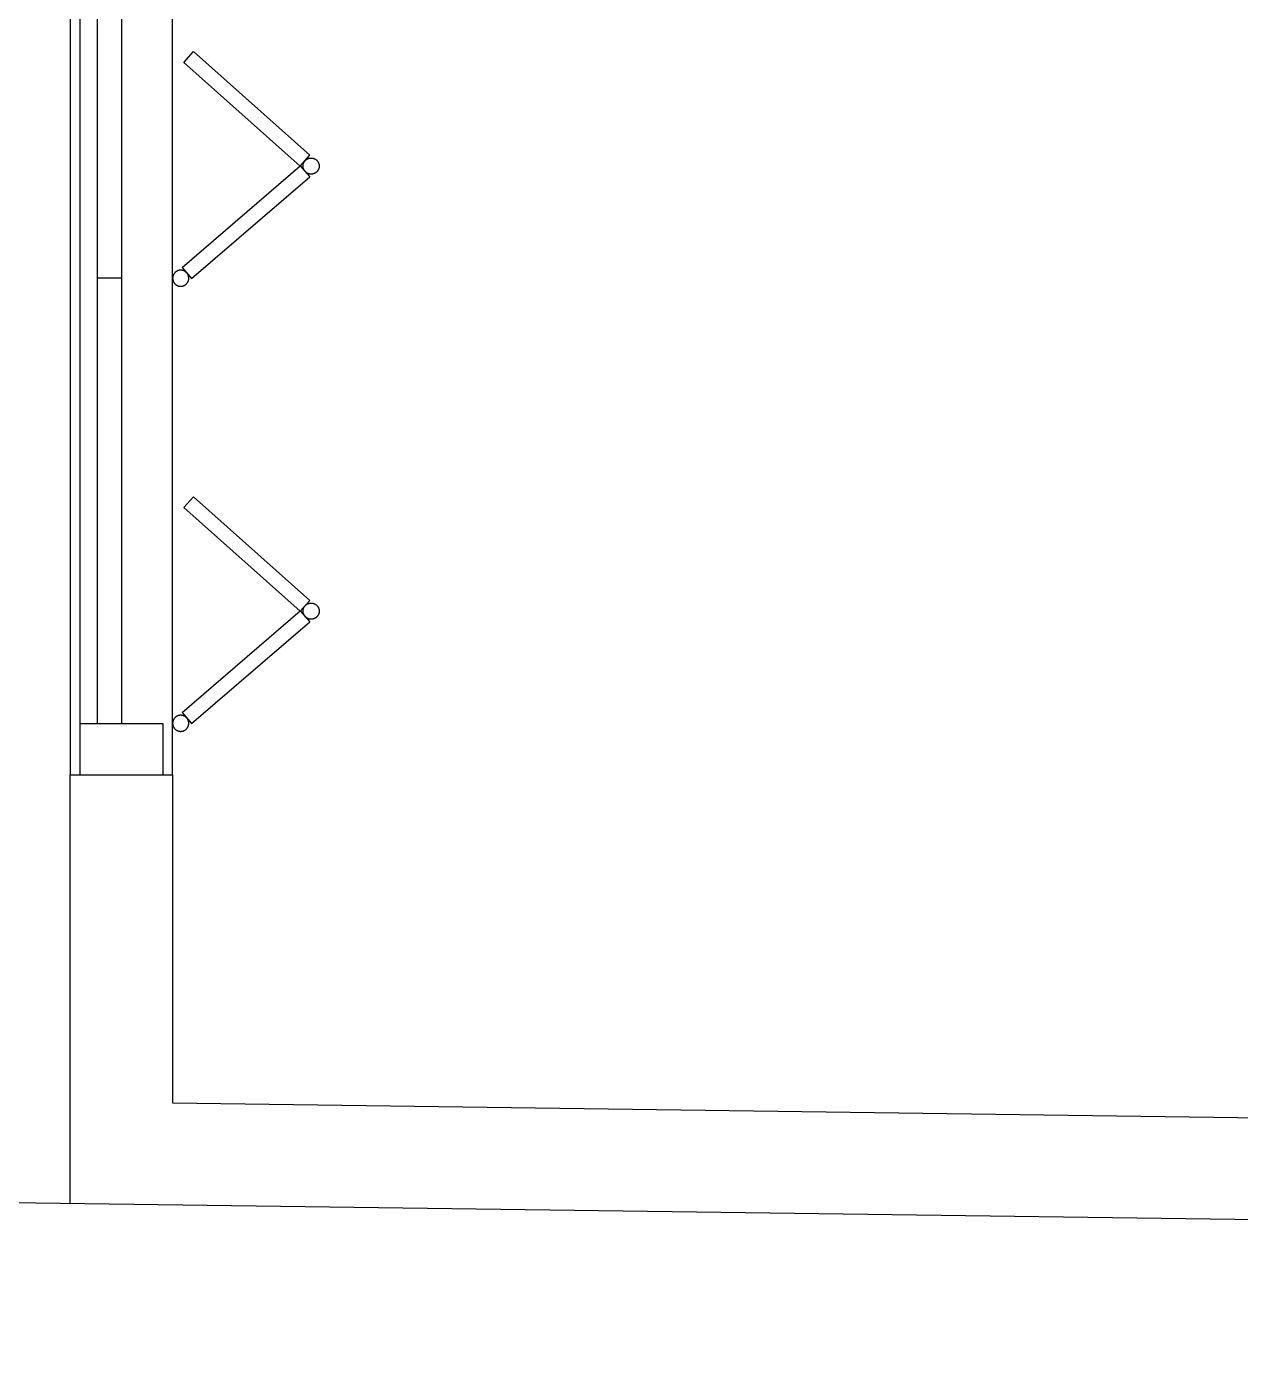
# Model space of a CAD drawing. Header units: millimetres. Extents: x 8663 to 11107, y 11834 to 12818.
# Drawn here: x 9029.1 to 9266.1, y 11834.5 to 12092.1 of the extents above; entities that cross this region are included whole.
import ezdxf

# ---------------------------------------------------------------- set-up
doc = ezdxf.new("R2010")
doc.units = ezdxf.units.MM
doc.layers.add('duvarr', color=7, linetype='Continuous')
doc.layers.add('pencere', color=222, linetype='Continuous')

# ---------------------------------------------------------------- blocks, each defined once
blk = doc.blocks.new('A$C40893FBC')
at = {"layer": 'pencere'}
for p, q in [((0, 281, -56.11), (0, 0, -56.11)), ((20, 0, -56.11), (20, 281, -56.11)), ((1.95, 10, -56.11), (1.95, 271.01, -56.11)), ((5.34, 10, -56.11), (5.34, 271.01, -56.11)), ((10, 271.01, -56.11), (10, 10, -56.11)), ((22.19, 139.03, -56.11), (24.07, 141.14, -56.11)), ((24.07, 141.14, -56.11), (46.79, 120.9, -56.11)), ((46.79, 120.9, -56.11), (24.07, 141.14, -56.11)), ((44.92, 118.79, -56.11), (22.19, 139.03, -56.11)), ((21.85, 99, -56.11), (44.92, 118.84, -56.11)), ((44.92, 118.79, -56.11), (46.79, 120.9, -56.11)), ((44.92, 118.84, -56.11), (46.76, 116.71, -56.11)), ((45.46, 118.94, -56.11), (45.47, 119, -56.11)), ((45.46, 118.89, -56.11), (45.46, 118.94, -56.11)), ((45.46, 118.83, -56.11), (45.46, 118.89, -56.11)), ((45.46, 118.78, -56.11), (45.46, 118.83, -56.11)), ((45.46, 118.73, -56.11), (45.46, 118.78, -56.11)), ((45.46, 118.67, -56.11), (45.46, 118.73, -56.11)), ((45.47, 118.62, -56.11), (45.46, 118.67, -56.11)), ((45.47, 119, -56.11), (45.48, 119.05, -56.11)), ((45.48, 118.56, -56.11), (45.47, 118.62, -56.11)), ((45.48, 119.05, -56.11), (45.49, 119.11, -56.11)), ((45.48, 118.51, -56.11), (45.48, 118.56, -56.11)), ((45.49, 119.11, -56.11), (45.5, 119.16, -56.11)), ((45.5, 119.16, -56.11), (45.51, 119.21, -56.11)), ((45.51, 119.21, -56.11), (45.53, 119.26, -56.11)), ((45.53, 119.26, -56.11), (45.54, 119.32, -56.11)), ((45.54, 119.32, -56.11), (45.56, 119.37, -56.11)), ((45.56, 119.37, -56.11), (45.58, 119.42, -56.11)), ((45.58, 119.42, -56.11), (45.61, 119.47, -56.11)), ((45.61, 119.47, -56.11), (45.63, 119.52, -56.11)), ((45.63, 119.52, -56.11), (45.66, 119.57, -56.11)), ((45.66, 119.57, -56.11), (45.68, 119.61, -56.11)), ((45.68, 119.61, -56.11), (45.71, 119.66, -56.11)), ((45.71, 119.66, -56.11), (45.74, 119.7, -56.11)), ((45.74, 119.7, -56.11), (45.77, 119.75, -56.11)), ((45.77, 119.75, -56.11), (45.81, 119.79, -56.11)), ((45.81, 119.79, -56.11), (45.84, 119.83, -56.11)), ((45.84, 119.83, -56.11), (45.88, 119.87, -56.11)), ((45.88, 119.87, -56.11), (45.92, 119.91, -56.11)), ((45.92, 119.91, -56.11), (45.96, 119.95, -56.11)), ((45.96, 119.95, -56.11), (46, 119.99, -56.11)), ((46, 119.99, -56.11), (46.04, 120.02, -56.11)), ((46.04, 120.02, -56.11), (46.08, 120.06, -56.11)), ((46.08, 120.06, -56.11), (46.13, 120.09, -56.11)), ((46.13, 120.09, -56.11), (46.17, 120.12, -56.11)), ((46.17, 120.12, -56.11), (46.22, 120.15, -56.11)), ((46.22, 120.15, -56.11), (46.26, 120.18, -56.11)), ((46.26, 120.18, -56.11), (46.31, 120.2, -56.11)), ((46.31, 120.2, -56.11), (46.36, 120.23, -56.11)), ((46.36, 120.23, -56.11), (46.41, 120.25, -56.11)), ((46.41, 120.25, -56.11), (46.46, 120.27, -56.11)), ((46.46, 120.27, -56.11), (46.51, 120.29, -56.11)), ((46.51, 120.29, -56.11), (46.57, 120.3, -56.11)), ((46.57, 120.3, -56.11), (46.62, 120.32, -56.11)), ((46.62, 120.32, -56.11), (46.67, 120.33, -56.11)), ((46.67, 120.33, -56.11), (46.72, 120.34, -56.11)), ((46.72, 120.34, -56.11), (46.78, 120.35, -56.11)), ((46.78, 120.35, -56.11), (46.83, 120.36, -56.11)), ((46.83, 120.36, -56.11), (46.89, 120.37, -56.11)), ((46.89, 120.37, -56.11), (46.94, 120.37, -56.11)), ((46.94, 120.37, -56.11), (47, 120.37, -56.11)), ((47, 120.37, -56.11), (47.05, 120.37, -56.11)), ((47.05, 120.37, -56.11), (47.1, 120.37, -56.11)), ((47.1, 120.37, -56.11), (47.16, 120.37, -56.11)), ((47.16, 120.37, -56.11), (47.21, 120.36, -56.11)), ((47.21, 120.36, -56.11), (47.27, 120.36, -56.11)), ((47.27, 120.36, -56.11), (47.32, 120.35, -56.11)), ((47.32, 120.35, -56.11), (47.37, 120.34, -56.11)), ((47.37, 120.34, -56.11), (47.43, 120.32, -56.11)), ((47.43, 120.32, -56.11), (47.48, 120.31, -56.11)), ((47.48, 120.31, -56.11), (47.53, 120.29, -56.11)), ((47.53, 120.29, -56.11), (47.58, 120.27, -56.11)), ((47.58, 120.27, -56.11), (47.63, 120.25, -56.11)), ((47.63, 120.25, -56.11), (47.68, 120.23, -56.11)), ((47.68, 120.23, -56.11), (47.73, 120.21, -56.11)), ((47.73, 120.21, -56.11), (47.78, 120.18, -56.11)), ((47.78, 120.18, -56.11), (47.83, 120.16, -56.11)), ((47.83, 120.16, -56.11), (47.88, 120.13, -56.11)), ((47.88, 120.13, -56.11), (47.92, 120.1, -56.11)), ((47.92, 120.1, -56.11), (47.97, 120.07, -56.11)), ((47.97, 120.07, -56.11), (48.01, 120.03, -56.11)), ((48.01, 120.03, -56.11), (48.05, 120, -56.11)), ((48.05, 120, -56.11), (48.09, 119.96, -56.11)), ((48.09, 119.96, -56.11), (48.13, 119.92, -56.11)), ((48.13, 119.92, -56.11), (48.17, 119.88, -56.11)), ((48.17, 119.88, -56.11), (48.21, 119.84, -56.11)), ((48.21, 119.84, -56.11), (48.24, 119.8, -56.11)), ((48.24, 119.8, -56.11), (48.28, 119.76, -56.11)), ((48.28, 119.76, -56.11), (48.31, 119.72, -56.11)), ((48.31, 119.72, -56.11), (48.34, 119.67, -56.11)), ((48.34, 119.67, -56.11), (48.37, 119.63, -56.11)), ((48.37, 119.63, -56.11), (48.4, 119.58, -56.11)), ((48.4, 119.58, -56.11), (48.42, 119.53, -56.11)), ((48.42, 119.53, -56.11), (48.45, 119.48, -56.11)), ((48.45, 119.48, -56.11), (48.47, 119.43, -56.11)), ((48.47, 119.43, -56.11), (48.49, 119.38, -56.11)), ((48.49, 119.38, -56.11), (48.51, 119.33, -56.11)), ((48.51, 119.33, -56.11), (48.53, 119.28, -56.11)), ((48.53, 119.28, -56.11), (48.54, 119.23, -56.11)), ((48.54, 119.23, -56.11), (48.56, 119.17, -56.11)), ((48.56, 119.17, -56.11), (48.57, 119.12, -56.11)), ((48.57, 119.12, -56.11), (48.58, 119.07, -56.11)), ((48.58, 119.07, -56.11), (48.59, 119.01, -56.11)), ((48.59, 118.58, -56.11), (48.58, 118.52, -56.11)), ((48.59, 119.01, -56.11), (48.6, 118.96, -56.11)), ((48.6, 118.69, -56.11), (48.59, 118.63, -56.11)), ((48.59, 118.63, -56.11), (48.59, 118.58, -56.11)), ((48.6, 118.96, -56.11), (48.6, 118.9, -56.11)), ((48.6, 118.9, -56.11), (48.6, 118.85, -56.11)), ((48.6, 118.85, -56.11), (48.6, 118.8, -56.11)), ((48.6, 118.8, -56.11), (48.6, 118.74, -56.11)), ((48.6, 118.74, -56.11), (48.6, 118.69, -56.11)), ((23.68, 96.87, -56.11), (46.76, 116.71, -56.11)), ((45.5, 118.46, -56.11), (45.48, 118.51, -56.11)), ((45.51, 118.4, -56.11), (45.5, 118.46, -56.11)), ((45.52, 118.35, -56.11), (45.51, 118.4, -56.11)), ((45.54, 118.3, -56.11), (45.52, 118.35, -56.11)), ((45.56, 118.25, -56.11), (45.54, 118.3, -56.11)), ((45.58, 118.2, -56.11), (45.56, 118.25, -56.11)), ((45.6, 118.15, -56.11), (45.58, 118.2, -56.11)), ((45.62, 118.1, -56.11), (45.6, 118.15, -56.11)), ((45.65, 118.05, -56.11), (45.62, 118.1, -56.11)), ((45.68, 118, -56.11), (45.65, 118.05, -56.11)), ((45.71, 117.95, -56.11), (45.68, 118, -56.11)), ((45.74, 117.91, -56.11), (45.71, 117.95, -56.11)), ((45.77, 117.86, -56.11), (45.74, 117.91, -56.11)), ((45.8, 117.82, -56.11), (45.77, 117.86, -56.11)), ((45.84, 117.78, -56.11), (45.8, 117.82, -56.11)), ((45.87, 117.74, -56.11), (45.84, 117.78, -56.11)), ((45.91, 117.7, -56.11), (45.87, 117.74, -56.11)), ((45.95, 117.66, -56.11), (45.91, 117.7, -56.11)), ((45.99, 117.62, -56.11), (45.95, 117.66, -56.11)), ((46.03, 117.59, -56.11), (45.99, 117.62, -56.11)), ((46.07, 117.55, -56.11), (46.03, 117.59, -56.11)), ((46.12, 117.52, -56.11), (46.07, 117.55, -56.11)), ((46.16, 117.49, -56.11), (46.12, 117.52, -56.11)), ((46.21, 117.46, -56.11), (46.16, 117.49, -56.11)), ((46.25, 117.43, -56.11), (46.21, 117.46, -56.11)), ((46.3, 117.41, -56.11), (46.25, 117.43, -56.11)), ((46.35, 117.38, -56.11), (46.3, 117.41, -56.11)), ((46.4, 117.36, -56.11), (46.35, 117.38, -56.11)), ((46.45, 117.34, -56.11), (46.4, 117.36, -56.11)), ((46.5, 117.32, -56.11), (46.45, 117.34, -56.11)), ((46.55, 117.3, -56.11), (46.5, 117.32, -56.11)), ((46.61, 117.29, -56.11), (46.55, 117.3, -56.11)), ((46.66, 117.27, -56.11), (46.61, 117.29, -56.11)), ((46.71, 117.26, -56.11), (46.66, 117.27, -56.11)), ((46.77, 117.25, -56.11), (46.71, 117.26, -56.11)), ((46.82, 117.24, -56.11), (46.77, 117.25, -56.11)), ((46.87, 117.24, -56.11), (46.82, 117.24, -56.11)), ((46.93, 117.23, -56.11), (46.87, 117.24, -56.11)), ((46.98, 117.23, -56.11), (46.93, 117.23, -56.11)), ((47.04, 117.23, -56.11), (46.98, 117.23, -56.11)), ((47.09, 117.23, -56.11), (47.04, 117.23, -56.11)), ((47.15, 117.23, -56.11), (47.09, 117.23, -56.11)), ((47.2, 117.24, -56.11), (47.15, 117.23, -56.11)), ((47.26, 117.24, -56.11), (47.2, 117.24, -56.11)), ((47.31, 117.25, -56.11), (47.26, 117.24, -56.11)), ((47.36, 117.26, -56.11), (47.31, 117.25, -56.11)), ((47.42, 117.28, -56.11), (47.36, 117.26, -56.11)), ((47.47, 117.29, -56.11), (47.42, 117.28, -56.11)), ((47.52, 117.31, -56.11), (47.47, 117.29, -56.11)), ((47.57, 117.32, -56.11), (47.52, 117.31, -56.11)), ((47.62, 117.34, -56.11), (47.57, 117.32, -56.11)), ((47.67, 117.37, -56.11), (47.62, 117.34, -56.11)), ((47.72, 117.39, -56.11), (47.67, 117.37, -56.11)), ((47.77, 117.41, -56.11), (47.72, 117.39, -56.11)), ((47.82, 117.44, -56.11), (47.77, 117.41, -56.11)), ((47.87, 117.47, -56.11), (47.82, 117.44, -56.11)), ((47.91, 117.5, -56.11), (47.87, 117.47, -56.11)), ((47.96, 117.53, -56.11), (47.91, 117.5, -56.11)), ((48, 117.56, -56.11), (47.96, 117.53, -56.11)), ((48.04, 117.6, -56.11), (48, 117.56, -56.11)), ((48.08, 117.63, -56.11), (48.04, 117.6, -56.11)), ((48.12, 117.67, -56.11), (48.08, 117.63, -56.11)), ((48.16, 117.71, -56.11), (48.12, 117.67, -56.11)), ((48.2, 117.75, -56.11), (48.16, 117.71, -56.11)), ((48.24, 117.79, -56.11), (48.2, 117.75, -56.11)), ((48.27, 117.83, -56.11), (48.24, 117.79, -56.11)), ((48.3, 117.88, -56.11), (48.27, 117.83, -56.11)), ((48.33, 117.92, -56.11), (48.3, 117.88, -56.11)), ((48.36, 117.97, -56.11), (48.33, 117.92, -56.11)), ((48.39, 118.01, -56.11), (48.36, 117.97, -56.11)), ((48.42, 118.06, -56.11), (48.39, 118.01, -56.11)), ((48.44, 118.11, -56.11), (48.42, 118.06, -56.11)), ((48.47, 118.16, -56.11), (48.44, 118.11, -56.11)), ((48.49, 118.21, -56.11), (48.47, 118.16, -56.11)), ((48.51, 118.26, -56.11), (48.49, 118.21, -56.11)), ((48.53, 118.31, -56.11), (48.51, 118.26, -56.11)), ((48.54, 118.36, -56.11), (48.53, 118.31, -56.11)), ((48.56, 118.42, -56.11), (48.54, 118.36, -56.11)), ((48.57, 118.47, -56.11), (48.56, 118.42, -56.11)), ((48.58, 118.52, -56.11), (48.57, 118.47, -56.11)), ((20.37, 97.92, -56.11), (20.34, 97.88, -56.11)), ((20.41, 97.97, -56.11), (20.37, 97.92, -56.11)), ((20.44, 98.01, -56.11), (20.41, 97.97, -56.11)), ((20.48, 98.04, -56.11), (20.44, 98.01, -56.11)), ((20.52, 98.08, -56.11), (20.48, 98.04, -56.11)), ((20.56, 98.12, -56.11), (20.52, 98.08, -56.11)), ((20.61, 98.15, -56.11), (20.56, 98.12, -56.11)), ((20.65, 98.18, -56.11), (20.61, 98.15, -56.11)), ((20.69, 98.22, -56.11), (20.65, 98.18, -56.11)), ((20.74, 98.24, -56.11), (20.69, 98.22, -56.11)), ((20.79, 98.27, -56.11), (20.74, 98.24, -56.11)), ((20.83, 98.3, -56.11), (20.79, 98.27, -56.11)), ((20.88, 98.32, -56.11), (20.83, 98.3, -56.11)), ((20.93, 98.35, -56.11), (20.88, 98.32, -56.11)), ((20.98, 98.37, -56.11), (20.93, 98.35, -56.11)), ((21.03, 98.39, -56.11), (20.98, 98.37, -56.11)), ((21.09, 98.41, -56.11), (21.03, 98.39, -56.11)), ((21.14, 98.42, -56.11), (21.09, 98.41, -56.11)), ((21.19, 98.44, -56.11), (21.14, 98.42, -56.11)), ((21.24, 98.45, -56.11), (21.19, 98.44, -56.11)), ((21.3, 98.46, -56.11), (21.24, 98.45, -56.11)), ((21.35, 98.47, -56.11), (21.3, 98.46, -56.11)), ((21.41, 98.47, -56.11), (21.35, 98.47, -56.11)), ((21.46, 98.48, -56.11), (21.41, 98.47, -56.11)), ((21.51, 98.48, -56.11), (21.46, 98.48, -56.11)), ((21.57, 98.48, -56.11), (21.51, 98.48, -56.11)), ((21.62, 98.48, -56.11), (21.57, 98.48, -56.11)), ((21.68, 98.48, -56.11), (21.62, 98.48, -56.11)), ((21.73, 98.48, -56.11), (21.68, 98.48, -56.11)), ((21.79, 98.47, -56.11), (21.73, 98.48, -56.11)), ((21.84, 98.46, -56.11), (21.79, 98.47, -56.11)), ((21.89, 98.45, -56.11), (21.84, 98.46, -56.11)), ((21.85, 99, -56.11), (23.68, 96.87, -56.11)), ((21.95, 98.44, -56.11), (21.89, 98.45, -56.11)), ((22, 98.42, -56.11), (21.95, 98.44, -56.11)), ((22.05, 98.41, -56.11), (22, 98.42, -56.11)), ((22.1, 98.39, -56.11), (22.05, 98.41, -56.11)), ((22.16, 98.37, -56.11), (22.1, 98.39, -56.11)), ((22.21, 98.35, -56.11), (22.16, 98.37, -56.11)), ((22.26, 98.33, -56.11), (22.21, 98.35, -56.11)), ((22.3, 98.3, -56.11), (22.26, 98.33, -56.11)), ((22.35, 98.28, -56.11), (22.3, 98.3, -56.11)), ((22.4, 98.25, -56.11), (22.35, 98.28, -56.11)), ((22.44, 98.22, -56.11), (22.4, 98.25, -56.11)), ((22.49, 98.19, -56.11), (22.44, 98.22, -56.11)), ((22.53, 98.16, -56.11), (22.49, 98.19, -56.11)), ((22.58, 98.12, -56.11), (22.53, 98.16, -56.11)), ((22.62, 98.09, -56.11), (22.58, 98.12, -56.11)), ((22.66, 98.05, -56.11), (22.62, 98.09, -56.11)), ((22.7, 98.01, -56.11), (22.66, 98.05, -56.11)), ((22.73, 97.97, -56.11), (22.7, 98.01, -56.11)), ((22.77, 97.93, -56.11), (22.73, 97.97, -56.11)), ((22.8, 97.89, -56.11), (22.77, 97.93, -56.11)), ((5.34, 97, -56.11), (10, 97, -56.11)), ((20.01, 97.08, -56.11), (20, 97.03, -56.11)), ((20, 97.03, -56.11), (20, 96.97, -56.11)), ((20, 96.97, -56.11), (20, 96.92, -56.11)), ((20, 96.92, -56.11), (20, 96.87, -56.11)), ((20, 96.87, -56.11), (20, 96.81, -56.11)), ((20, 96.81, -56.11), (20.01, 96.76, -56.11)), ((20.02, 97.14, -56.11), (20.01, 97.08, -56.11)), ((20.01, 96.76, -56.11), (20.01, 96.7, -56.11)), ((20.01, 96.7, -56.11), (20.02, 96.65, -56.11)), ((20.03, 97.19, -56.11), (20.02, 97.14, -56.11)), ((20.02, 96.65, -56.11), (20.03, 96.59, -56.11)), ((20.04, 97.24, -56.11), (20.03, 97.19, -56.11)), ((20.03, 96.59, -56.11), (20.04, 96.54, -56.11)), ((20.05, 97.3, -56.11), (20.04, 97.24, -56.11)), ((20.04, 96.54, -56.11), (20.06, 96.49, -56.11)), ((20.06, 97.35, -56.11), (20.05, 97.3, -56.11)), ((20.08, 97.4, -56.11), (20.06, 97.35, -56.11)), ((20.06, 96.49, -56.11), (20.07, 96.44, -56.11)), ((20.07, 96.44, -56.11), (20.09, 96.38, -56.11)), ((20.1, 97.45, -56.11), (20.08, 97.4, -56.11)), ((20.09, 96.38, -56.11), (20.11, 96.33, -56.11)), ((20.12, 97.51, -56.11), (20.1, 97.45, -56.11)), ((20.11, 96.33, -56.11), (20.13, 96.28, -56.11)), ((20.14, 97.56, -56.11), (20.12, 97.51, -56.11)), ((20.13, 96.28, -56.11), (20.15, 96.23, -56.11)), ((20.16, 97.6, -56.11), (20.14, 97.56, -56.11)), ((20.15, 96.23, -56.11), (20.18, 96.18, -56.11)), ((20.19, 97.65, -56.11), (20.16, 97.6, -56.11)), ((20.18, 96.18, -56.11), (20.2, 96.14, -56.11)), ((20.21, 97.7, -56.11), (20.19, 97.65, -56.11)), ((20.2, 96.14, -56.11), (20.23, 96.09, -56.11)), ((20.24, 97.75, -56.11), (20.21, 97.7, -56.11)), ((20.23, 96.09, -56.11), (20.26, 96.04, -56.11)), ((20.27, 97.79, -56.11), (20.24, 97.75, -56.11)), ((20.26, 96.04, -56.11), (20.29, 96, -56.11)), ((20.3, 97.84, -56.11), (20.27, 97.79, -56.11)), ((20.29, 96, -56.11), (20.32, 95.95, -56.11)), ((20.34, 97.88, -56.11), (20.3, 97.84, -56.11)), ((20.32, 95.95, -56.11), (20.36, 95.91, -56.11)), ((20.36, 95.91, -56.11), (20.39, 95.87, -56.11)), ((20.39, 95.87, -56.11), (20.43, 95.83, -56.11)), ((20.43, 95.83, -56.11), (20.47, 95.79, -56.11)), ((20.47, 95.79, -56.11), (20.51, 95.75, -56.11)), ((20.51, 95.75, -56.11), (20.55, 95.72, -56.11)), ((20.55, 95.72, -56.11), (20.59, 95.68, -56.11)), ((20.59, 95.68, -56.11), (20.63, 95.65, -56.11)), ((20.63, 95.65, -56.11), (20.68, 95.62, -56.11)), ((20.68, 95.62, -56.11), (20.72, 95.59, -56.11)), ((20.72, 95.59, -56.11), (20.77, 95.56, -56.11)), ((20.77, 95.56, -56.11), (20.82, 95.53, -56.11)), ((20.82, 95.53, -56.11), (20.87, 95.51, -56.11)), ((20.87, 95.51, -56.11), (20.92, 95.48, -56.11)), ((20.92, 95.48, -56.11), (20.97, 95.46, -56.11)), ((20.97, 95.46, -56.11), (21.02, 95.44, -56.11)), ((21.02, 95.44, -56.11), (21.07, 95.42, -56.11)), ((21.07, 95.42, -56.11), (21.12, 95.4, -56.11)), ((21.12, 95.4, -56.11), (21.17, 95.39, -56.11)), ((21.17, 95.39, -56.11), (21.23, 95.38, -56.11)), ((21.23, 95.38, -56.11), (21.28, 95.37, -56.11)), ((21.28, 95.37, -56.11), (21.33, 95.36, -56.11)), ((21.33, 95.36, -56.11), (21.39, 95.35, -56.11)), ((21.39, 95.35, -56.11), (21.44, 95.34, -56.11)), ((21.44, 95.34, -56.11), (21.5, 95.34, -56.11)), ((21.5, 95.34, -56.11), (21.55, 95.34, -56.11)), ((21.55, 95.34, -56.11), (21.6, 95.34, -56.11)), ((21.6, 95.34, -56.11), (21.66, 95.34, -56.11)), ((21.66, 95.34, -56.11), (21.71, 95.34, -56.11)), ((21.71, 95.34, -56.11), (21.77, 95.35, -56.11)), ((21.77, 95.35, -56.11), (21.82, 95.36, -56.11)), ((21.82, 95.36, -56.11), (21.88, 95.37, -56.11)), ((21.88, 95.37, -56.11), (21.93, 95.38, -56.11)), ((21.93, 95.38, -56.11), (21.98, 95.39, -56.11)), ((21.98, 95.39, -56.11), (22.03, 95.41, -56.11)), ((22.03, 95.41, -56.11), (22.09, 95.42, -56.11)), ((22.09, 95.42, -56.11), (22.14, 95.44, -56.11)), ((22.14, 95.44, -56.11), (22.19, 95.46, -56.11)), ((22.19, 95.46, -56.11), (22.24, 95.49, -56.11)), ((22.24, 95.49, -56.11), (22.29, 95.51, -56.11)), ((22.29, 95.51, -56.11), (22.34, 95.53, -56.11)), ((22.34, 95.53, -56.11), (22.38, 95.56, -56.11)), ((22.38, 95.56, -56.11), (22.43, 95.59, -56.11)), ((22.43, 95.59, -56.11), (22.47, 95.62, -56.11)), ((22.47, 95.62, -56.11), (22.52, 95.65, -56.11)), ((22.52, 95.65, -56.11), (22.56, 95.69, -56.11)), ((22.56, 95.69, -56.11), (22.6, 95.72, -56.11)), ((22.6, 95.72, -56.11), (22.64, 95.76, -56.11)), ((22.64, 95.76, -56.11), (22.68, 95.8, -56.11)), ((22.68, 95.8, -56.11), (22.72, 95.84, -56.11)), ((22.72, 95.84, -56.11), (22.76, 95.88, -56.11)), ((22.76, 95.88, -56.11), (22.79, 95.92, -56.11)), ((22.79, 95.92, -56.11), (22.83, 95.96, -56.11)), ((22.84, 97.85, -56.11), (22.8, 97.89, -56.11)), ((22.83, 95.96, -56.11), (22.86, 96.01, -56.11)), ((22.87, 97.8, -56.11), (22.84, 97.85, -56.11)), ((22.86, 96.01, -56.11), (22.89, 96.05, -56.11)), ((22.9, 97.76, -56.11), (22.87, 97.8, -56.11)), ((22.89, 96.05, -56.11), (22.92, 96.1, -56.11)), ((22.93, 97.71, -56.11), (22.9, 97.76, -56.11)), ((22.92, 96.1, -56.11), (22.95, 96.14, -56.11)), ((22.96, 97.66, -56.11), (22.93, 97.71, -56.11)), ((22.95, 96.14, -56.11), (22.97, 96.19, -56.11)), ((22.98, 97.61, -56.11), (22.96, 97.66, -56.11)), ((22.97, 96.19, -56.11), (23, 96.24, -56.11)), ((23, 97.56, -56.11), (22.98, 97.61, -56.11)), ((23.03, 97.51, -56.11), (23, 97.56, -56.11)), ((23, 96.24, -56.11), (23.02, 96.29, -56.11)), ((23.02, 96.29, -56.11), (23.04, 96.34, -56.11)), ((23.05, 97.46, -56.11), (23.03, 97.51, -56.11)), ((23.04, 96.34, -56.11), (23.06, 96.39, -56.11)), ((23.06, 97.41, -56.11), (23.05, 97.46, -56.11)), ((23.08, 97.36, -56.11), (23.06, 97.41, -56.11)), ((23.06, 96.39, -56.11), (23.08, 96.44, -56.11)), ((23.1, 97.31, -56.11), (23.08, 97.36, -56.11)), ((23.08, 96.44, -56.11), (23.09, 96.5, -56.11)), ((23.09, 96.5, -56.11), (23.1, 96.55, -56.11)), ((23.11, 97.25, -56.11), (23.1, 97.31, -56.11)), ((23.1, 96.55, -56.11), (23.12, 96.6, -56.11)), ((23.12, 97.2, -56.11), (23.11, 97.25, -56.11)), ((23.13, 97.15, -56.11), (23.12, 97.2, -56.11)), ((23.12, 96.6, -56.11), (23.13, 96.66, -56.11)), ((23.14, 97.09, -56.11), (23.13, 97.15, -56.11)), ((23.13, 96.71, -56.11), (23.14, 96.76, -56.11)), ((23.13, 96.66, -56.11), (23.13, 96.71, -56.11)), ((23.14, 97.04, -56.11), (23.14, 97.09, -56.11)), ((23.14, 96.98, -56.11), (23.14, 97.04, -56.11)), ((23.15, 96.93, -56.11), (23.14, 96.98, -56.11)), ((23.14, 96.82, -56.11), (23.15, 96.87, -56.11)), ((23.14, 96.76, -56.11), (23.14, 96.82, -56.11)), ((23.15, 96.87, -56.11), (23.15, 96.93, -56.11)), ((22.19, 52.17, -56.11), (24.07, 54.27, -56.11)), ((24.07, 54.27, -56.11), (46.79, 34.03, -56.11)), ((46.79, 34.03, -56.11), (24.07, 54.27, -56.11)), ((44.92, 31.93, -56.11), (22.19, 52.17, -56.11)), ((44.92, 31.93, -56.11), (46.79, 34.03, -56.11)), ((46.78, 33.49, -56.11), (46.83, 33.5, -56.11)), ((46.83, 33.5, -56.11), (46.89, 33.5, -56.11)), ((46.89, 33.5, -56.11), (46.94, 33.51, -56.11)), ((46.94, 33.51, -56.11), (46.99, 33.51, -56.11)), ((46.99, 33.51, -56.11), (47.05, 33.51, -56.11)), ((47.05, 33.51, -56.11), (47.1, 33.51, -56.11)), ((47.1, 33.51, -56.11), (47.16, 33.5, -56.11)), ((47.16, 33.5, -56.11), (47.21, 33.5, -56.11)), ((47.21, 33.5, -56.11), (47.27, 33.49, -56.11)), ((21.85, 12.14, -56.11), (44.92, 31.98, -56.11)), ((44.92, 31.98, -56.11), (46.76, 29.84, -56.11)), ((45.46, 32.08, -56.11), (45.47, 32.13, -56.11)), ((45.46, 32.02, -56.11), (45.46, 32.08, -56.11)), ((45.46, 31.97, -56.11), (45.46, 32.02, -56.11)), ((45.46, 31.91, -56.11), (45.46, 31.97, -56.11)), ((45.46, 31.86, -56.11), (45.46, 31.91, -56.11)), ((45.46, 31.81, -56.11), (45.46, 31.86, -56.11)), ((45.47, 31.75, -56.11), (45.46, 31.81, -56.11)), ((45.47, 32.13, -56.11), (45.48, 32.19, -56.11)), ((45.47, 31.7, -56.11), (45.47, 31.75, -56.11)), ((45.48, 31.64, -56.11), (45.47, 31.7, -56.11)), ((45.48, 32.19, -56.11), (45.49, 32.24, -56.11)), ((45.5, 31.59, -56.11), (45.48, 31.64, -56.11)), ((45.49, 32.24, -56.11), (45.5, 32.29, -56.11)), ((45.5, 32.29, -56.11), (45.51, 32.35, -56.11)), ((45.51, 31.54, -56.11), (45.5, 31.59, -56.11)), ((45.51, 32.35, -56.11), (45.53, 32.4, -56.11)), ((45.52, 31.48, -56.11), (45.51, 31.54, -56.11)), ((45.54, 31.43, -56.11), (45.52, 31.48, -56.11)), ((45.53, 32.4, -56.11), (45.54, 32.45, -56.11)), ((45.54, 32.45, -56.11), (45.56, 32.5, -56.11)), ((45.56, 31.38, -56.11), (45.54, 31.43, -56.11)), ((45.56, 32.5, -56.11), (45.58, 32.55, -56.11)), ((45.58, 31.33, -56.11), (45.56, 31.38, -56.11)), ((45.58, 32.55, -56.11), (45.61, 32.6, -56.11)), ((45.6, 31.28, -56.11), (45.58, 31.33, -56.11)), ((45.62, 31.23, -56.11), (45.6, 31.28, -56.11)), ((45.61, 32.6, -56.11), (45.63, 32.65, -56.11)), ((45.65, 31.18, -56.11), (45.62, 31.23, -56.11)), ((45.63, 32.65, -56.11), (45.65, 32.7, -56.11)), ((45.65, 32.7, -56.11), (45.68, 32.75, -56.11)), ((45.68, 31.13, -56.11), (45.65, 31.18, -56.11)), ((45.68, 32.75, -56.11), (45.71, 32.79, -56.11)), ((45.7, 31.09, -56.11), (45.68, 31.13, -56.11)), ((45.73, 31.04, -56.11), (45.7, 31.09, -56.11)), ((45.71, 32.79, -56.11), (45.74, 32.84, -56.11)), ((45.77, 31, -56.11), (45.73, 31.04, -56.11)), ((45.74, 32.84, -56.11), (45.77, 32.88, -56.11)), ((45.77, 32.88, -56.11), (45.81, 32.93, -56.11)), ((45.8, 30.96, -56.11), (45.77, 31, -56.11)), ((45.83, 30.91, -56.11), (45.8, 30.96, -56.11)), ((45.81, 32.93, -56.11), (45.84, 32.97, -56.11)), ((45.84, 32.97, -56.11), (45.88, 33.01, -56.11)), ((45.88, 33.01, -56.11), (45.92, 33.05, -56.11)), ((45.92, 33.05, -56.11), (45.96, 33.09, -56.11)), ((45.96, 33.09, -56.11), (46, 33.12, -56.11)), ((46, 33.12, -56.11), (46.04, 33.16, -56.11)), ((46.04, 33.16, -56.11), (46.08, 33.19, -56.11)), ((46.08, 33.19, -56.11), (46.13, 33.22, -56.11)), ((46.13, 33.22, -56.11), (46.17, 33.25, -56.11)), ((46.17, 33.25, -56.11), (46.22, 33.28, -56.11)), ((46.22, 33.28, -56.11), (46.26, 33.31, -56.11)), ((46.26, 33.31, -56.11), (46.31, 33.34, -56.11)), ((46.31, 33.34, -56.11), (46.36, 33.36, -56.11)), ((46.36, 33.36, -56.11), (46.41, 33.38, -56.11)), ((46.41, 33.38, -56.11), (46.46, 33.4, -56.11)), ((46.46, 33.4, -56.11), (46.51, 33.42, -56.11)), ((46.51, 33.42, -56.11), (46.56, 33.44, -56.11)), ((46.56, 33.44, -56.11), (46.62, 33.45, -56.11)), ((46.62, 33.45, -56.11), (46.67, 33.47, -56.11)), ((46.67, 33.47, -56.11), (46.72, 33.48, -56.11)), ((46.72, 33.48, -56.11), (46.78, 33.49, -56.11)), ((47.27, 33.49, -56.11), (47.32, 33.48, -56.11)), ((47.32, 33.48, -56.11), (47.37, 33.47, -56.11)), ((47.37, 33.47, -56.11), (47.43, 33.46, -56.11)), ((47.43, 33.46, -56.11), (47.48, 33.44, -56.11)), ((47.48, 33.44, -56.11), (47.53, 33.43, -56.11)), ((47.53, 33.43, -56.11), (47.58, 33.41, -56.11)), ((47.58, 33.41, -56.11), (47.63, 33.39, -56.11)), ((47.63, 33.39, -56.11), (47.68, 33.37, -56.11)), ((47.68, 33.37, -56.11), (47.73, 33.34, -56.11)), ((47.73, 33.34, -56.11), (47.78, 33.32, -56.11)), ((47.78, 33.32, -56.11), (47.83, 33.29, -56.11)), ((47.83, 33.29, -56.11), (47.88, 33.26, -56.11)), ((47.88, 33.26, -56.11), (47.92, 33.23, -56.11)), ((47.92, 33.23, -56.11), (47.97, 33.2, -56.11)), ((47.97, 33.2, -56.11), (48.01, 33.17, -56.11)), ((48.01, 33.17, -56.11), (48.05, 33.13, -56.11)), ((48.05, 33.13, -56.11), (48.09, 33.1, -56.11)), ((48.09, 33.1, -56.11), (48.13, 33.06, -56.11)), ((48.13, 33.06, -56.11), (48.17, 33.02, -56.11)), ((48.17, 33.02, -56.11), (48.21, 32.98, -56.11)), ((48.23, 30.92, -56.11), (48.2, 30.88, -56.11)), ((48.21, 32.98, -56.11), (48.24, 32.94, -56.11)), ((48.27, 30.97, -56.11), (48.23, 30.92, -56.11)), ((48.24, 32.94, -56.11), (48.28, 32.9, -56.11)), ((48.3, 31.01, -56.11), (48.27, 30.97, -56.11)), ((48.28, 32.9, -56.11), (48.31, 32.85, -56.11)), ((48.33, 31.06, -56.11), (48.3, 31.01, -56.11)), ((48.31, 32.85, -56.11), (48.34, 32.81, -56.11)), ((48.36, 31.1, -56.11), (48.33, 31.06, -56.11)), ((48.34, 32.81, -56.11), (48.37, 32.76, -56.11)), ((48.39, 31.15, -56.11), (48.36, 31.1, -56.11)), ((48.37, 32.76, -56.11), (48.4, 32.71, -56.11)), ((48.42, 31.2, -56.11), (48.39, 31.15, -56.11)), ((48.4, 32.71, -56.11), (48.42, 32.67, -56.11)), ((48.42, 32.67, -56.11), (48.45, 32.62, -56.11)), ((48.44, 31.24, -56.11), (48.42, 31.2, -56.11)), ((48.47, 31.29, -56.11), (48.44, 31.24, -56.11)), ((48.45, 32.62, -56.11), (48.47, 32.57, -56.11)), ((48.47, 32.57, -56.11), (48.49, 32.52, -56.11)), ((48.49, 31.34, -56.11), (48.47, 31.29, -56.11)), ((48.49, 32.52, -56.11), (48.51, 32.47, -56.11)), ((48.51, 31.4, -56.11), (48.49, 31.34, -56.11)), ((48.51, 32.47, -56.11), (48.53, 32.41, -56.11)), ((48.52, 31.45, -56.11), (48.51, 31.4, -56.11)), ((48.54, 31.5, -56.11), (48.52, 31.45, -56.11)), ((48.53, 32.41, -56.11), (48.54, 32.36, -56.11)), ((48.54, 32.36, -56.11), (48.56, 32.31, -56.11)), ((48.56, 31.55, -56.11), (48.54, 31.5, -56.11)), ((48.56, 32.31, -56.11), (48.57, 32.26, -56.11)), ((48.57, 31.6, -56.11), (48.56, 31.55, -56.11)), ((48.57, 32.26, -56.11), (48.58, 32.2, -56.11)), ((48.58, 31.66, -56.11), (48.57, 31.6, -56.11)), ((48.58, 32.2, -56.11), (48.59, 32.15, -56.11)), ((48.59, 31.71, -56.11), (48.58, 31.66, -56.11)), ((48.59, 32.15, -56.11), (48.59, 32.09, -56.11)), ((48.59, 32.09, -56.11), (48.6, 32.04, -56.11)), ((48.6, 31.82, -56.11), (48.59, 31.77, -56.11)), ((48.59, 31.77, -56.11), (48.59, 31.71, -56.11)), ((48.6, 32.04, -56.11), (48.6, 31.98, -56.11)), ((48.6, 31.98, -56.11), (48.6, 31.93, -56.11)), ((48.6, 31.93, -56.11), (48.6, 31.88, -56.11)), ((48.6, 31.88, -56.11), (48.6, 31.82, -56.11)), ((23.68, 10, -56.11), (46.76, 29.84, -56.11)), ((45.87, 30.87, -56.11), (45.83, 30.91, -56.11)), ((45.91, 30.83, -56.11), (45.87, 30.87, -56.11)), ((45.95, 30.79, -56.11), (45.91, 30.83, -56.11)), ((45.99, 30.76, -56.11), (45.95, 30.79, -56.11)), ((46.03, 30.72, -56.11), (45.99, 30.76, -56.11)), ((46.07, 30.69, -56.11), (46.03, 30.72, -56.11)), ((46.12, 30.66, -56.11), (46.07, 30.69, -56.11)), ((46.16, 30.62, -56.11), (46.12, 30.66, -56.11)), ((46.21, 30.6, -56.11), (46.16, 30.62, -56.11)), ((46.25, 30.57, -56.11), (46.21, 30.6, -56.11)), ((46.3, 30.54, -56.11), (46.25, 30.57, -56.11)), ((46.35, 30.52, -56.11), (46.3, 30.54, -56.11)), ((46.4, 30.49, -56.11), (46.35, 30.52, -56.11)), ((46.45, 30.47, -56.11), (46.4, 30.49, -56.11)), ((46.5, 30.45, -56.11), (46.45, 30.47, -56.11)), ((46.55, 30.44, -56.11), (46.5, 30.45, -56.11)), ((46.61, 30.42, -56.11), (46.55, 30.44, -56.11)), ((46.66, 30.41, -56.11), (46.61, 30.42, -56.11)), ((46.71, 30.4, -56.11), (46.66, 30.41, -56.11)), ((46.77, 30.39, -56.11), (46.71, 30.4, -56.11)), ((46.82, 30.38, -56.11), (46.77, 30.39, -56.11)), ((46.87, 30.37, -56.11), (46.82, 30.38, -56.11)), ((46.93, 30.37, -56.11), (46.87, 30.37, -56.11)), ((46.98, 30.36, -56.11), (46.93, 30.37, -56.11)), ((47.04, 30.36, -56.11), (46.98, 30.36, -56.11)), ((47.09, 30.36, -56.11), (47.04, 30.36, -56.11)), ((47.15, 30.37, -56.11), (47.09, 30.36, -56.11)), ((47.2, 30.37, -56.11), (47.15, 30.37, -56.11)), ((47.26, 30.38, -56.11), (47.2, 30.37, -56.11)), ((47.31, 30.39, -56.11), (47.26, 30.38, -56.11)), ((47.36, 30.4, -56.11), (47.31, 30.39, -56.11)), ((47.42, 30.41, -56.11), (47.36, 30.4, -56.11)), ((47.47, 30.43, -56.11), (47.42, 30.41, -56.11)), ((47.52, 30.44, -56.11), (47.47, 30.43, -56.11)), ((47.57, 30.46, -56.11), (47.52, 30.44, -56.11)), ((47.62, 30.48, -56.11), (47.57, 30.46, -56.11)), ((47.67, 30.5, -56.11), (47.62, 30.48, -56.11)), ((47.72, 30.52, -56.11), (47.67, 30.5, -56.11)), ((47.77, 30.55, -56.11), (47.72, 30.52, -56.11)), ((47.82, 30.58, -56.11), (47.77, 30.55, -56.11)), ((47.87, 30.6, -56.11), (47.82, 30.58, -56.11)), ((47.91, 30.63, -56.11), (47.87, 30.6, -56.11)), ((47.96, 30.66, -56.11), (47.91, 30.63, -56.11)), ((48, 30.7, -56.11), (47.96, 30.66, -56.11)), ((48.04, 30.73, -56.11), (48, 30.7, -56.11)), ((48.08, 30.77, -56.11), (48.04, 30.73, -56.11)), ((48.12, 30.81, -56.11), (48.08, 30.77, -56.11)), ((48.16, 30.84, -56.11), (48.12, 30.81, -56.11)), ((48.2, 30.88, -56.11), (48.16, 30.84, -56.11)), ((20.04, 10.38, -56.11), (20.02, 10.33, -56.11)), ((20.02, 10.33, -56.11), (20.02, 10.27, -56.11)), ((20.05, 10.43, -56.11), (20.04, 10.38, -56.11)), ((20.06, 10.49, -56.11), (20.05, 10.43, -56.11)), ((20.08, 10.54, -56.11), (20.06, 10.49, -56.11)), ((20.1, 10.59, -56.11), (20.08, 10.54, -56.11)), ((20.12, 10.64, -56.11), (20.1, 10.59, -56.11)), ((20.14, 10.69, -56.11), (20.12, 10.64, -56.11)), ((20.16, 10.74, -56.11), (20.14, 10.69, -56.11)), ((20.19, 10.79, -56.11), (20.16, 10.74, -56.11)), ((20.21, 10.84, -56.11), (20.19, 10.79, -56.11)), ((20.24, 10.88, -56.11), (20.21, 10.84, -56.11)), ((20.27, 10.93, -56.11), (20.24, 10.88, -56.11)), ((20.3, 10.97, -56.11), (20.27, 10.93, -56.11)), ((20.33, 11.02, -56.11), (20.3, 10.97, -56.11)), ((20.37, 11.06, -56.11), (20.33, 11.02, -56.11)), ((20.41, 11.1, -56.11), (20.37, 11.06, -56.11)), ((20.44, 11.14, -56.11), (20.41, 11.1, -56.11)), ((20.48, 11.18, -56.11), (20.44, 11.14, -56.11)), ((20.52, 11.22, -56.11), (20.48, 11.18, -56.11)), ((20.56, 11.25, -56.11), (20.52, 11.22, -56.11)), ((20.6, 11.29, -56.11), (20.56, 11.25, -56.11)), ((20.65, 11.32, -56.11), (20.6, 11.29, -56.11)), ((20.69, 11.35, -56.11), (20.65, 11.32, -56.11)), ((20.74, 11.38, -56.11), (20.69, 11.35, -56.11)), ((20.79, 11.41, -56.11), (20.74, 11.38, -56.11)), ((20.83, 11.43, -56.11), (20.79, 11.41, -56.11)), ((20.88, 11.46, -56.11), (20.83, 11.43, -56.11)), ((20.93, 11.48, -56.11), (20.88, 11.46, -56.11)), ((20.98, 11.5, -56.11), (20.93, 11.48, -56.11)), ((21.03, 11.52, -56.11), (20.98, 11.5, -56.11)), ((21.08, 11.54, -56.11), (21.03, 11.52, -56.11)), ((21.14, 11.56, -56.11), (21.08, 11.54, -56.11)), ((21.19, 11.57, -56.11), (21.14, 11.56, -56.11)), ((21.24, 11.58, -56.11), (21.19, 11.57, -56.11)), ((21.3, 11.59, -56.11), (21.24, 11.58, -56.11)), ((21.35, 11.6, -56.11), (21.3, 11.59, -56.11)), ((21.4, 11.61, -56.11), (21.35, 11.6, -56.11)), ((21.46, 11.61, -56.11), (21.4, 11.61, -56.11)), ((21.51, 11.62, -56.11), (21.46, 11.61, -56.11)), ((21.57, 11.62, -56.11), (21.51, 11.62, -56.11)), ((21.62, 11.62, -56.11), (21.57, 11.62, -56.11)), ((21.68, 11.61, -56.11), (21.62, 11.62, -56.11)), ((21.73, 11.61, -56.11), (21.68, 11.61, -56.11)), ((21.79, 11.6, -56.11), (21.73, 11.61, -56.11)), ((21.84, 11.6, -56.11), (21.79, 11.6, -56.11)), ((21.89, 11.59, -56.11), (21.84, 11.6, -56.11)), ((21.85, 12.14, -56.11), (23.68, 10, -56.11)), ((21.95, 11.57, -56.11), (21.89, 11.59, -56.11)), ((22, 11.56, -56.11), (21.95, 11.57, -56.11)), ((22.05, 11.54, -56.11), (22, 11.56, -56.11)), ((22.1, 11.53, -56.11), (22.05, 11.54, -56.11)), ((22.15, 11.51, -56.11), (22.1, 11.53, -56.11)), ((22.2, 11.49, -56.11), (22.15, 11.51, -56.11)), ((22.25, 11.46, -56.11), (22.2, 11.49, -56.11)), ((22.3, 11.44, -56.11), (22.25, 11.46, -56.11)), ((22.35, 11.41, -56.11), (22.3, 11.44, -56.11)), ((22.4, 11.38, -56.11), (22.35, 11.41, -56.11)), ((22.44, 11.35, -56.11), (22.4, 11.38, -56.11)), ((22.49, 11.32, -56.11), (22.44, 11.35, -56.11)), ((22.53, 11.29, -56.11), (22.49, 11.32, -56.11)), ((22.58, 11.26, -56.11), (22.53, 11.29, -56.11)), ((22.62, 11.22, -56.11), (22.58, 11.26, -56.11)), ((22.66, 11.18, -56.11), (22.62, 11.22, -56.11)), ((22.7, 11.15, -56.11), (22.66, 11.18, -56.11)), ((22.73, 11.11, -56.11), (22.7, 11.15, -56.11)), ((22.77, 11.07, -56.11), (22.73, 11.11, -56.11)), ((22.8, 11.02, -56.11), (22.77, 11.07, -56.11)), ((22.84, 10.98, -56.11), (22.8, 11.02, -56.11)), ((22.87, 10.94, -56.11), (22.84, 10.98, -56.11)), ((22.9, 10.89, -56.11), (22.87, 10.94, -56.11)), ((22.93, 10.84, -56.11), (22.9, 10.89, -56.11)), ((22.95, 10.8, -56.11), (22.93, 10.84, -56.11)), ((22.98, 10.75, -56.11), (22.95, 10.8, -56.11)), ((23, 10.7, -56.11), (22.98, 10.75, -56.11)), ((23.03, 10.65, -56.11), (23, 10.7, -56.11)), ((23.05, 10.6, -56.11), (23.03, 10.65, -56.11)), ((23.06, 10.55, -56.11), (23.05, 10.6, -56.11)), ((23.08, 10.49, -56.11), (23.06, 10.55, -56.11)), ((23.09, 10.44, -56.11), (23.08, 10.49, -56.11)), ((23.11, 10.39, -56.11), (23.09, 10.44, -56.11)), ((23.12, 10.33, -56.11), (23.11, 10.39, -56.11)), ((23.13, 10.28, -56.11), (23.12, 10.33, -56.11)), ((1.95, 10, -56.11), (18.05, 10, -56.11)), ((1.95, 0, -56.11), (1.95, 10, -56.11)), ((18.05, 10, -56.11), (18.05, 0, -56.11)), ((20.01, 10.22, -56.11), (20, 10.16, -56.11)), ((20, 10.16, -56.11), (20, 10.11, -56.11)), ((20, 10.11, -56.11), (20, 10.05, -56.11)), ((20, 10.05, -56.11), (20, 10, -56.11)), ((20, 10, -56.11), (20, 9.95, -56.11)), ((20, 9.95, -56.11), (20.01, 9.89, -56.11)), ((20.02, 10.27, -56.11), (20.01, 10.22, -56.11)), ((20.01, 9.89, -56.11), (20.01, 9.84, -56.11)), ((20.01, 9.84, -56.11), (20.02, 9.78, -56.11)), ((20.02, 9.78, -56.11), (20.03, 9.73, -56.11)), ((20.03, 9.73, -56.11), (20.04, 9.68, -56.11)), ((20.04, 9.68, -56.11), (20.06, 9.62, -56.11)), ((20.06, 9.62, -56.11), (20.07, 9.57, -56.11)), ((20.07, 9.57, -56.11), (20.09, 9.52, -56.11)), ((20.09, 9.52, -56.11), (20.11, 9.47, -56.11)), ((20.11, 9.47, -56.11), (20.13, 9.42, -56.11)), ((20.13, 9.42, -56.11), (20.15, 9.37, -56.11)), ((20.15, 9.37, -56.11), (20.18, 9.32, -56.11)), ((20.18, 9.32, -56.11), (20.2, 9.27, -56.11)), ((20.2, 9.27, -56.11), (20.23, 9.22, -56.11)), ((20.23, 9.22, -56.11), (20.26, 9.18, -56.11)), ((20.26, 9.18, -56.11), (20.29, 9.13, -56.11)), ((20.29, 9.13, -56.11), (20.32, 9.09, -56.11)), ((20.32, 9.09, -56.11), (20.36, 9.05, -56.11)), ((20.36, 9.05, -56.11), (20.39, 9, -56.11)), ((20.39, 9, -56.11), (20.43, 8.96, -56.11)), ((20.43, 8.96, -56.11), (20.47, 8.93, -56.11)), ((20.47, 8.93, -56.11), (20.51, 8.89, -56.11)), ((20.51, 8.89, -56.11), (20.55, 8.85, -56.11)), ((20.55, 8.85, -56.11), (20.59, 8.82, -56.11)), ((20.59, 8.82, -56.11), (20.63, 8.78, -56.11)), ((20.63, 8.78, -56.11), (20.68, 8.75, -56.11)), ((20.68, 8.75, -56.11), (20.72, 8.72, -56.11)), ((20.72, 8.72, -56.11), (20.77, 8.69, -56.11)), ((20.77, 8.69, -56.11), (20.82, 8.67, -56.11)), ((20.82, 8.67, -56.11), (20.87, 8.64, -56.11)), ((20.87, 8.64, -56.11), (20.92, 8.62, -56.11)), ((20.92, 8.62, -56.11), (20.97, 8.59, -56.11)), ((20.97, 8.59, -56.11), (21.02, 8.57, -56.11)), ((21.02, 8.57, -56.11), (21.07, 8.56, -56.11)), ((21.07, 8.56, -56.11), (21.12, 8.54, -56.11)), ((21.12, 8.54, -56.11), (21.17, 8.52, -56.11)), ((21.17, 8.52, -56.11), (21.22, 8.51, -56.11)), ((21.22, 8.51, -56.11), (21.28, 8.5, -56.11)), ((21.28, 8.5, -56.11), (21.33, 8.49, -56.11)), ((21.33, 8.49, -56.11), (21.39, 8.48, -56.11)), ((21.39, 8.48, -56.11), (21.44, 8.48, -56.11)), ((21.44, 8.48, -56.11), (21.49, 8.47, -56.11)), ((21.49, 8.47, -56.11), (21.55, 8.47, -56.11)), ((21.55, 8.47, -56.11), (21.6, 8.47, -56.11)), ((21.6, 8.47, -56.11), (21.66, 8.47, -56.11)), ((21.66, 8.47, -56.11), (21.71, 8.48, -56.11)), ((21.71, 8.48, -56.11), (21.77, 8.48, -56.11)), ((21.77, 8.48, -56.11), (21.82, 8.49, -56.11)), ((21.82, 8.49, -56.11), (21.88, 8.5, -56.11)), ((21.88, 8.5, -56.11), (21.93, 8.51, -56.11)), ((21.93, 8.51, -56.11), (21.98, 8.53, -56.11)), ((21.98, 8.53, -56.11), (22.03, 8.54, -56.11)), ((22.03, 8.54, -56.11), (22.09, 8.56, -56.11)), ((22.09, 8.56, -56.11), (22.14, 8.58, -56.11)), ((22.14, 8.58, -56.11), (22.19, 8.6, -56.11)), ((22.19, 8.6, -56.11), (22.24, 8.62, -56.11)), ((22.24, 8.62, -56.11), (22.29, 8.64, -56.11)), ((22.29, 8.64, -56.11), (22.33, 8.67, -56.11)), ((22.33, 8.67, -56.11), (22.38, 8.7, -56.11)), ((22.38, 8.7, -56.11), (22.43, 8.73, -56.11)), ((22.43, 8.73, -56.11), (22.47, 8.76, -56.11)), ((22.47, 8.76, -56.11), (22.52, 8.79, -56.11)), ((22.52, 8.79, -56.11), (22.56, 8.82, -56.11)), ((22.56, 8.82, -56.11), (22.6, 8.86, -56.11)), ((22.6, 8.86, -56.11), (22.64, 8.89, -56.11)), ((22.64, 8.89, -56.11), (22.68, 8.93, -56.11)), ((22.68, 8.93, -56.11), (22.72, 8.97, -56.11)), ((22.72, 8.97, -56.11), (22.76, 9.01, -56.11)), ((22.76, 9.01, -56.11), (22.79, 9.05, -56.11)), ((22.79, 9.05, -56.11), (22.83, 9.1, -56.11)), ((22.83, 9.1, -56.11), (22.86, 9.14, -56.11)), ((22.86, 9.14, -56.11), (22.89, 9.19, -56.11)), ((22.89, 9.19, -56.11), (22.92, 9.23, -56.11)), ((22.92, 9.23, -56.11), (22.95, 9.28, -56.11)), ((22.95, 9.28, -56.11), (22.97, 9.33, -56.11)), ((22.97, 9.33, -56.11), (23, 9.38, -56.11)), ((23, 9.38, -56.11), (23.02, 9.43, -56.11)), ((23.02, 9.43, -56.11), (23.04, 9.48, -56.11)), ((23.04, 9.48, -56.11), (23.06, 9.53, -56.11)), ((23.06, 9.53, -56.11), (23.07, 9.58, -56.11)), ((23.07, 9.58, -56.11), (23.09, 9.63, -56.11)), ((23.09, 9.63, -56.11), (23.1, 9.68, -56.11)), ((23.1, 9.68, -56.11), (23.12, 9.74, -56.11)), ((23.12, 9.79, -56.11), (23.13, 9.85, -56.11)), ((23.12, 9.74, -56.11), (23.12, 9.79, -56.11)), ((23.13, 10.23, -56.11), (23.13, 10.28, -56.11)), ((23.14, 10.17, -56.11), (23.13, 10.23, -56.11)), ((23.13, 9.85, -56.11), (23.14, 9.9, -56.11)), ((23.14, 10.12, -56.11), (23.14, 10.17, -56.11)), ((23.15, 10.06, -56.11), (23.14, 10.12, -56.11)), ((23.14, 10.01, -56.11), (23.15, 10.06, -56.11)), ((23.14, 9.95, -56.11), (23.14, 10.01, -56.11)), ((23.14, 9.9, -56.11), (23.14, 9.95, -56.11))]:
    blk.add_line(p, q, dxfattribs=at)

msp = doc.modelspace()

# ---------------------------------------------------------------- linework, layer by layer
at = {"layer": 'duvarr'}
for points in [[(8663.08, 11867.53), (11089.48, 11834.49), (11106.96, 12808.7), (8663.36, 12818.45)], [(9037.61, 11862.36), (9037.61, 11946.09), (9057.61, 11946.09), (9057.61, 11882.09), (11089.83, 11854.07)]]:
    msp.add_lwpolyline(points, dxfattribs=at)

# ---------------------------------------------------------------- block references
msp.add_blockref('A$C40893FBC', (9037.61, 11946.09))

doc.saveas('drawing.dxf')
